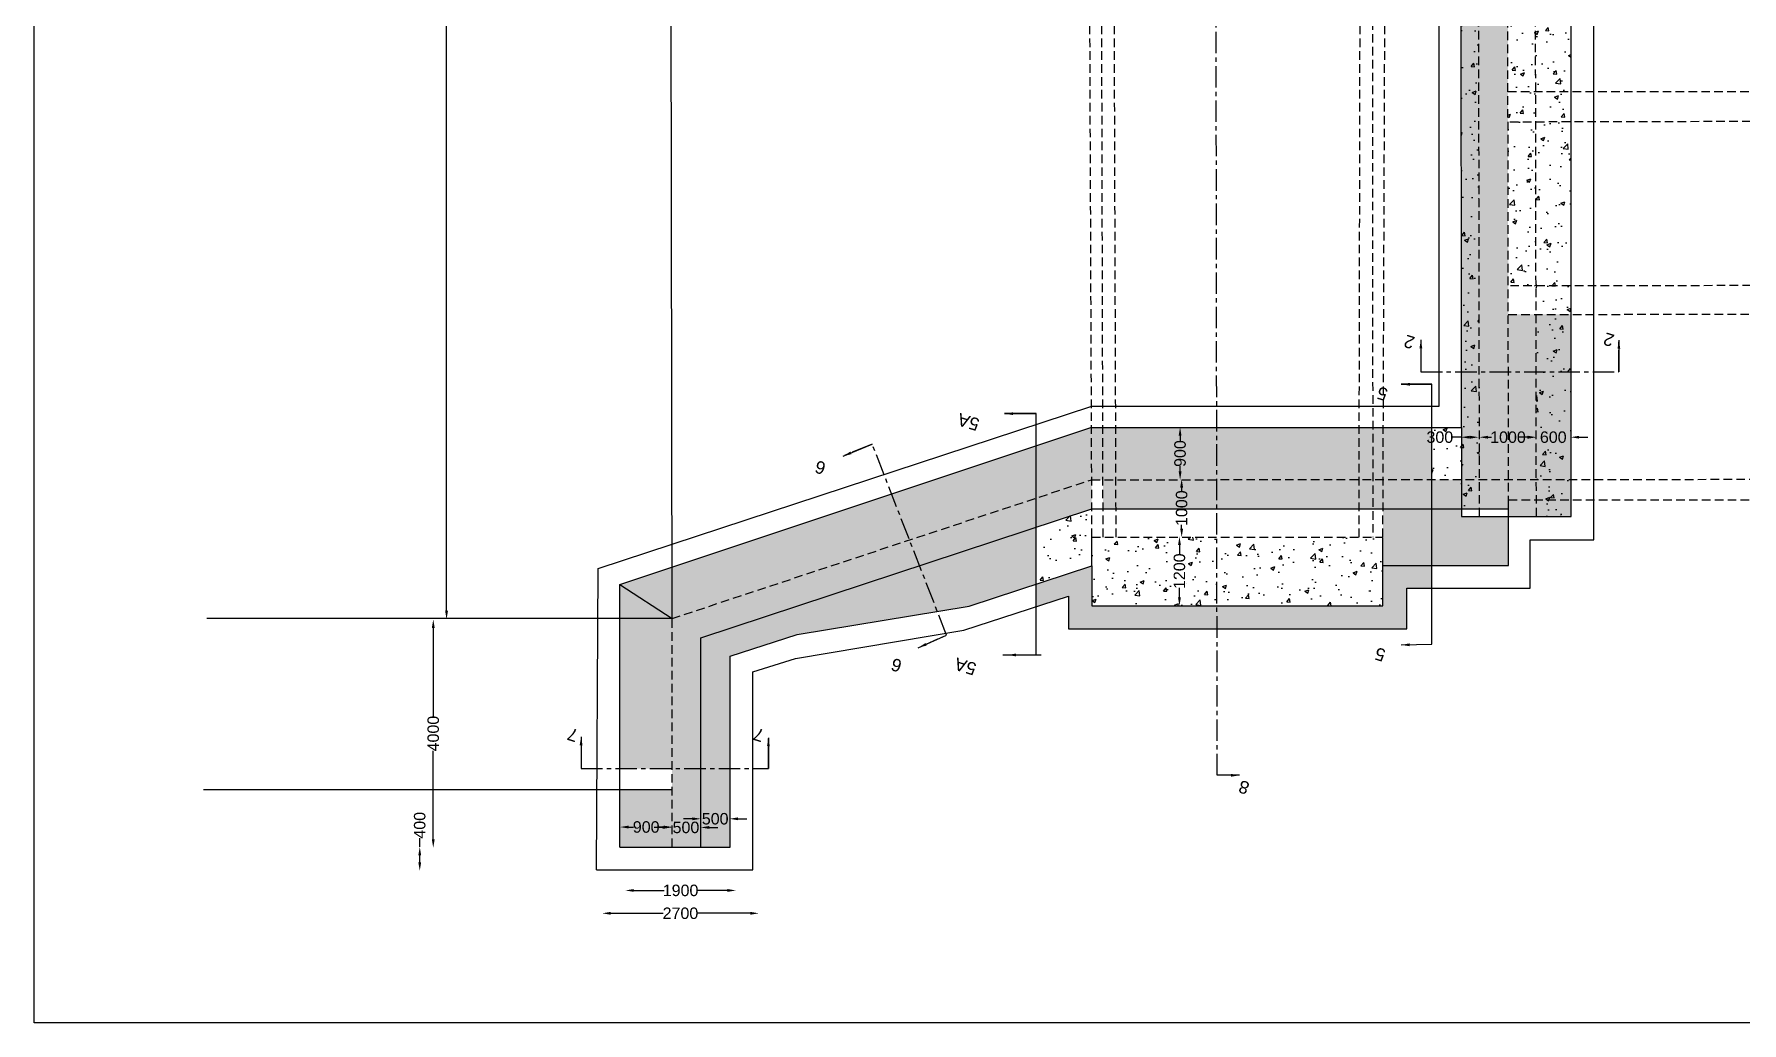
# Model space of a CAD drawing. Header units: millimetres. Extents: x 3621 to 101772, y 3733 to 84143.
# Drawn here: x 3621 to 33418, y 3746 to 20997 of the extents above; entities that cross this region are included whole.
import ezdxf

# ---------------------------------------------------------------- set-up
doc = ezdxf.new("R2010")
doc.units = ezdxf.units.MM
doc.header["$MEASUREMENT"] = 0
doc.linetypes.add('CENTER', pattern=[2, 1.25, -0.25, 0.25, -0.25])
doc.linetypes.add('DASHED', pattern=[0.75, 0.5, -0.25])
for name, color, linetype in [('DIM', 7, 'Continuous'), ('DWG', 7, 'Continuous'), ('TXT', 7, 'Continuous'), ('TXT @ 1', 7, 'Continuous')]:
    doc.layers.add(name, color=color, linetype=linetype)
doc.styles.add('Notes', font='arial.ttf')
doc.styles.get("Standard").update_dxf_attribs({"font": 'arial.ttf'})
doc.dimstyles.new('Civil', dxfattribs={"dimtxt": 200, "dimasz": 150, "dimexe": 0.1, "dimexo": 0.0625, "dimgap": 0.09, "dimtad": 0, "dimdec": 0, "dimzin": 12, "dimdsep": 46, "dimtxsty": 'Standard', "dimcen": 0.1, "dimse1": 1, "dimse2": 1, "dimadec": 0, "dimazin": 2, "dimtfac": 1, "dimtdec": 0, "dimtofl": 0, "dimtmove": 0, "dimatfit": 3, "dimfxl": 1, "dimfrac": 1, "dimtolj": 1, "dimtzin": 0, "dimarcsym": 0})

# ---------------------------------------------------------------- blocks, each defined once
blk = doc.blocks.new('*D117')
at = {"layer": 'Defpoints', "color": 0, "ltscale": 100, "transparency": 16777216}
for p in [(28518, 14011), (28826, 14011), (28518, 13964)]:
    blk.add_point(p, dxfattribs=at)
at = {"layer": 'DIM', "color": 0, "lineweight": -2, "ltscale": 100, "transparency": 16777216}
for p, q in [((28518, 13964), (28368, 13964)), ((28676, 13964), (28668, 13964))]:
    blk.add_line(p, q, dxfattribs=at)
at = {"layer": 'DIM', "color": 0, "ltscale": 100, "transparency": 16777216}
for points in [[(28668, 13989), (28668, 13939), (28518, 13964)], [(28676, 13989), (28676, 13939), (28826, 13964)]]:
    blk.add_solid(points, dxfattribs=at)
at = {"layer": 'DIM', "color": 0, "ltscale": 100, "transparency": 16777216, "insert": (28148, 13964), "char_height": 200, "attachment_point": 5}
blk.add_mtext('\\A1;300', dxfattribs=at)
blk = doc.blocks.new('*D118')
at = {"layer": 'Defpoints', "color": 0, "ltscale": 100, "transparency": 16777216}
for p in [(28838, 13953), (29836, 13964), (29836, 13953)]:
    blk.add_point(p, dxfattribs=at)
at = {"layer": 'DIM', "color": 0, "lineweight": -2, "ltscale": 100, "transparency": 16777216}
for p, q in [((28988, 13964), (29048, 13964)), ((29686, 13964), (29626, 13964))]:
    blk.add_line(p, q, dxfattribs=at)
at = {"layer": 'DIM', "color": 0, "ltscale": 100, "transparency": 16777216}
for points in [[(28988, 13989), (28988, 13939), (28838, 13964)], [(29686, 13989), (29686, 13939), (29836, 13964)]]:
    blk.add_solid(points, dxfattribs=at)
at = {"layer": 'DIM', "color": 0, "ltscale": 100, "transparency": 16777216, "insert": (29337, 13964), "char_height": 200, "attachment_point": 5}
blk.add_mtext('\\A1;1000', dxfattribs=at)
blk = doc.blocks.new('*D119')
at = {"layer": 'Defpoints', "color": 0, "ltscale": 100, "transparency": 16777216}
for p in [(29825, 13964), (30429, 13964), (30429, 13964)]:
    blk.add_point(p, dxfattribs=at)
at = {"layer": 'DIM', "color": 0, "lineweight": -2, "ltscale": 100, "transparency": 16777216}
for p, q in [((29675, 13964), (29525, 13964)), ((30579, 13964), (30729, 13964))]:
    blk.add_line(p, q, dxfattribs=at)
at = {"layer": 'DIM', "color": 0, "ltscale": 100, "transparency": 16777216}
for points in [[(29675, 13989), (29675, 13939), (29825, 13964)], [(30579, 13989), (30579, 13939), (30429, 13964)]]:
    blk.add_solid(points, dxfattribs=at)
at = {"layer": 'DIM', "color": 0, "ltscale": 100, "transparency": 16777216, "insert": (30127, 13964), "char_height": 200, "attachment_point": 5}
blk.add_mtext('\\A1;600', dxfattribs=at)
blk = doc.blocks.new('*D120')
at = {"layer": 'Defpoints', "color": 0, "ltscale": 100, "transparency": 16777216}
for p in [(23605, 12232), (23678, 12232), (23678, 11019)]:
    blk.add_point(p, dxfattribs=at)
at = {"layer": 'DIM', "color": 0, "lineweight": -2, "ltscale": 100, "transparency": 16777216}
for p, q in [((23605, 12082), (23605, 11915)), ((23605, 11169), (23605, 11337))]:
    blk.add_line(p, q, dxfattribs=at)
at = {"layer": 'DIM', "color": 0, "ltscale": 100, "transparency": 16777216}
for points in [[(23580, 12082), (23630, 12082), (23605, 12232)], [(23580, 11169), (23630, 11169), (23605, 11019)]]:
    blk.add_solid(points, dxfattribs=at)
at = {"layer": 'DIM', "color": 0, "ltscale": 100, "transparency": 16777216, "insert": (23605, 11626), "char_height": 200, "attachment_point": 5, "rotation": 90}
blk.add_mtext('\\A1;1200', dxfattribs=at)
blk = doc.blocks.new('*D121')
at = {"layer": 'Defpoints', "color": 0, "ltscale": 100, "transparency": 16777216}
for p in [(23609, 13236), (23643, 13236), (23609, 12217)]:
    blk.add_point(p, dxfattribs=at)
at = {"layer": 'DIM', "color": 0, "lineweight": -2, "ltscale": 100, "transparency": 16777216}
for p, q in [((23643, 13086), (23643, 13015)), ((23643, 12367), (23643, 12437))]:
    blk.add_line(p, q, dxfattribs=at)
at = {"layer": 'DIM', "color": 0, "ltscale": 100, "transparency": 16777216}
for points in [[(23618, 13086), (23668, 13086), (23643, 13236)], [(23618, 12367), (23668, 12367), (23643, 12217)]]:
    blk.add_solid(points, dxfattribs=at)
at = {"layer": 'DIM', "color": 0, "ltscale": 100, "transparency": 16777216, "insert": (23643, 12726), "char_height": 200, "attachment_point": 5, "rotation": 90}
blk.add_mtext('\\A1;1000', dxfattribs=at)
blk = doc.blocks.new('*D122')
at = {"layer": 'Defpoints', "color": 0, "ltscale": 100, "transparency": 16777216}
for p in [(23616, 14140), (23650, 14140), (23650, 13218)]:
    blk.add_point(p, dxfattribs=at)
at = {"layer": 'DIM', "color": 0, "lineweight": -2, "ltscale": 100, "transparency": 16777216}
for p, q in [((23616, 13990), (23616, 13899)), ((23616, 13368), (23616, 13458))]:
    blk.add_line(p, q, dxfattribs=at)
at = {"layer": 'DIM', "color": 0, "ltscale": 100, "transparency": 16777216}
for points in [[(23591, 13990), (23641, 13990), (23616, 14140)], [(23591, 13368), (23641, 13368), (23616, 13218)]]:
    blk.add_solid(points, dxfattribs=at)
at = {"layer": 'DIM', "color": 0, "ltscale": 100, "transparency": 16777216, "insert": (23616, 13679), "char_height": 200, "attachment_point": 5, "rotation": 90}
blk.add_mtext('\\A1;900', dxfattribs=at)
blk = doc.blocks.new('*D123')
at = {"layer": 'Defpoints', "color": 0, "ltscale": 100, "transparency": 16777216}
for p in [(13531, 5657), (16266, 5657), (16266, 5657)]:
    blk.add_point(p, dxfattribs=at)
at = {"layer": 'DIM', "color": 0, "lineweight": -2, "ltscale": 100, "transparency": 16777216}
for p, q in [((13681, 5657), (14598, 5657)), ((16116, 5657), (15198, 5657))]:
    blk.add_line(p, q, dxfattribs=at)
at = {"layer": 'DIM', "color": 0, "ltscale": 100, "transparency": 16777216}
for points in [[(13681, 5682), (13681, 5632), (13531, 5657)], [(16116, 5682), (16116, 5632), (16266, 5657)]]:
    blk.add_solid(points, dxfattribs=at)
at = {"layer": 'DIM', "color": 0, "ltscale": 100, "transparency": 16777216, "insert": (14898, 5657), "char_height": 200, "attachment_point": 5}
blk.add_mtext('\\A1;2700', dxfattribs=at)
blk = doc.blocks.new('*D124')
at = {"layer": 'Defpoints', "color": 0, "ltscale": 100, "transparency": 16777216}
for p in [(13934, 6048), (15866, 6056), (15866, 6048)]:
    blk.add_point(p, dxfattribs=at)
at = {"layer": 'DIM', "color": 0, "lineweight": -2, "ltscale": 100, "transparency": 16777216}
for p, q in [((14084, 6056), (14611, 6056)), ((15716, 6056), (15189, 6056))]:
    blk.add_line(p, q, dxfattribs=at)
at = {"layer": 'DIM', "color": 0, "ltscale": 100, "transparency": 16777216}
for points in [[(14084, 6081), (14084, 6031), (13934, 6056)], [(15716, 6081), (15716, 6031), (15866, 6056)]]:
    blk.add_solid(points, dxfattribs=at)
at = {"layer": 'DIM', "color": 0, "ltscale": 100, "transparency": 16777216, "insert": (14900, 6056), "char_height": 200, "attachment_point": 5}
blk.add_mtext('\\A1;1900', dxfattribs=at)
blk = doc.blocks.new('*D125')
at = {"layer": 'Defpoints', "color": 0, "ltscale": 100, "transparency": 16777216}
for p in [(14757, 7162), (13844, 7137), (14757, 7137)]:
    blk.add_point(p, dxfattribs=at)
at = {"layer": 'DIM', "color": 0, "lineweight": -2, "ltscale": 100, "transparency": 16777216}
for p, q in [((13994, 7162), (14080, 7162)), ((14607, 7162), (14521, 7162))]:
    blk.add_line(p, q, dxfattribs=at)
at = {"layer": 'DIM', "color": 0, "ltscale": 100, "transparency": 16777216}
for points in [[(13994, 7187), (13994, 7137), (13844, 7162)], [(14607, 7187), (14607, 7137), (14757, 7162)]]:
    blk.add_solid(points, dxfattribs=at)
at = {"layer": 'DIM', "color": 0, "ltscale": 100, "transparency": 16777216, "insert": (14300, 7162), "char_height": 200, "attachment_point": 5}
blk.add_mtext('\\A1;900', dxfattribs=at)
blk = doc.blocks.new('*D126')
at = {"layer": 'Defpoints', "color": 0, "ltscale": 100, "transparency": 16777216}
for p in [(14738, 7166), (15250, 7166), (15250, 7155)]:
    blk.add_point(p, dxfattribs=at)
at = {"layer": 'DIM', "color": 0, "lineweight": -2, "ltscale": 100, "transparency": 16777216}
for p, q in [((14588, 7155), (14438, 7155)), ((15400, 7155), (15550, 7155))]:
    blk.add_line(p, q, dxfattribs=at)
at = {"layer": 'DIM', "color": 0, "ltscale": 100, "transparency": 16777216}
for points in [[(14588, 7180), (14588, 7130), (14738, 7155)], [(15400, 7180), (15400, 7130), (15250, 7155)]]:
    blk.add_solid(points, dxfattribs=at)
at = {"layer": 'DIM', "color": 0, "ltscale": 100, "transparency": 16777216, "insert": (14994, 7155), "char_height": 200, "attachment_point": 5}
blk.add_mtext('\\A1;500', dxfattribs=at)
blk = doc.blocks.new('*D127')
at = {"layer": 'Defpoints', "color": 0, "ltscale": 100, "transparency": 16777216}
for p in [(15254, 7273), (15754, 7306), (15754, 7273)]:
    blk.add_point(p, dxfattribs=at)
at = {"layer": 'DIM', "color": 0, "lineweight": -2, "ltscale": 100, "transparency": 16777216}
for p, q in [((15104, 7306), (14954, 7306)), ((15904, 7306), (16054, 7306))]:
    blk.add_line(p, q, dxfattribs=at)
at = {"layer": 'DIM', "color": 0, "ltscale": 100, "transparency": 16777216}
for points in [[(15104, 7331), (15104, 7281), (15254, 7306)], [(15904, 7331), (15904, 7281), (15754, 7306)]]:
    blk.add_solid(points, dxfattribs=at)
at = {"layer": 'DIM', "color": 0, "ltscale": 100, "transparency": 16777216, "insert": (15504, 7306), "char_height": 200, "attachment_point": 5}
blk.add_mtext('\\A1;500', dxfattribs=at)
blk = doc.blocks.new('*D128')
at = {"layer": 'Defpoints', "color": 0, "ltscale": 100, "transparency": 16777216}
for p in [(10349, 6818), (10587, 6818), (10587, 6399)]:
    blk.add_point(p, dxfattribs=at)
at = {"layer": 'DIM', "color": 0, "lineweight": -2, "ltscale": 100, "transparency": 16777216}
for p, q in [((10349, 6818), (10349, 6968)), ((10349, 6549), (10349, 6668))]:
    blk.add_line(p, q, dxfattribs=at)
at = {"layer": 'DIM', "color": 0, "ltscale": 100, "transparency": 16777216}
for points in [[(10324, 6668), (10374, 6668), (10349, 6818)], [(10324, 6549), (10374, 6549), (10349, 6399)]]:
    blk.add_solid(points, dxfattribs=at)
at = {"layer": 'DIM', "color": 0, "ltscale": 100, "transparency": 16777216, "insert": (10349, 7193), "char_height": 200, "attachment_point": 5, "rotation": 90}
blk.add_mtext('\\A1;400', dxfattribs=at)
blk = doc.blocks.new('*D129')
at = {"layer": 'Defpoints', "color": 0, "ltscale": 100, "transparency": 16777216}
for p in [(10585, 10787), (10587, 10787), (10587, 6799)]:
    blk.add_point(p, dxfattribs=at)
at = {"layer": 'DIM', "color": 0, "lineweight": -2, "ltscale": 100, "transparency": 16777216}
for p, q in [((10585, 10637), (10585, 9095)), ((10585, 6949), (10585, 8491))]:
    blk.add_line(p, q, dxfattribs=at)
at = {"layer": 'DIM', "color": 0, "ltscale": 100, "transparency": 16777216}
for points in [[(10560, 10637), (10610, 10637), (10585, 10787)], [(10560, 6949), (10610, 6949), (10585, 6799)]]:
    blk.add_solid(points, dxfattribs=at)
at = {"layer": 'DIM', "color": 0, "ltscale": 100, "transparency": 16777216, "insert": (10585, 8793), "char_height": 200, "attachment_point": 5, "rotation": 90}
blk.add_mtext('\\A1;4000', dxfattribs=at)
blk = doc.blocks.new('*D130')
at = {"layer": 'Defpoints', "color": 0, "ltscale": 100, "transparency": 16777216}
for p in [(10595, 35708), (10817, 35708), (10595, 10787)]:
    blk.add_point(p, dxfattribs=at)
at = {"layer": 'DIM', "color": 0, "lineweight": -2, "ltscale": 100, "transparency": 16777216}
for p, q in [((10817, 35558), (10817, 23625)), ((10817, 10937), (10817, 22870))]:
    blk.add_line(p, q, dxfattribs=at)
at = {"layer": 'DIM', "color": 0, "ltscale": 100, "transparency": 16777216}
for points in [[(10792, 35558), (10842, 35558), (10817, 35708)], [(10792, 10937), (10842, 10937), (10817, 10787)]]:
    blk.add_solid(points, dxfattribs=at)
at = {"layer": 'DIM', "color": 0, "ltscale": 100, "transparency": 16777216, "insert": (10817, 23247), "char_height": 200, "attachment_point": 5, "rotation": 90}
blk.add_mtext('\\A1;25000', dxfattribs=at)

msp = doc.modelspace()

# ---------------------------------------------------------------- hatches: boundary and pattern name
at = {"layer": 'DWG', "ltscale": 300}
h = msp.add_hatch(dxfattribs=at)
h.set_pattern_fill('AR-CONC', color=256, scale=100)
h.paths.add_polyline_path([(14751, 7812.6), (13842.6, 7812.6), (13842.6, 6812.4), (14751, 6812.4)])
h.paths.add_polyline_path([(15255.1, 8181), (14751, 8181), (14751, 6812.4), (15255.1, 6812.4)])
h.paths.add_polyline_path([(15766.6, 8181), (15255.1, 8181), (15255.1, 6812.4), (15766.6, 6812.4)])
h.paths.add_polyline_path([(15766.6, 10142.6), (16935.4, 10522.5), (19380.8, 10923.1), (19069.2, 11723.5), (15255.1, 10464.4), (15255.1, 8181), (15766.6, 8181)])
h.paths.add_polyline_path([(15255.1, 10464.4), (19069.2, 11723.5), (18894.7, 12171.5), (14751, 10801.5), (14751, 8181), (15255.1, 8181)])
h.paths.add_polyline_path([(14751, 10801.5), (13842.6, 10801.5), (13842.6, 8181), (14751, 8181)])
h.paths.add_polyline_path([(13842.6, 11396), (13842.6, 10801.5), (14751, 10801.5)])
h.paths.add_polyline_path([(14749.6, 11698.1), (13842.6, 11396), (14751, 10801.5)])
h.paths.add_polyline_path([(18894.7, 12171.5), (18582.1, 12974.5), (14749.6, 11698.1), (14751, 10801.5)])
h.paths.add_polyline_path([(21106.3, 12396), (19069.2, 11723.5), (19380.8, 10923.1), (19935.8, 11014.1), (21106.3, 11400.6)])
h.paths.add_polyline_path([(21106.3, 12396), (21106.3, 12902.7), (18894.7, 12171.5), (19069.2, 11723.5)])
h.paths.add_polyline_path([(21106.3, 12902.7), (21106.3, 13815.2), (18582.1, 12974.5), (18894.7, 12171.5)])
h.paths.add_polyline_path([(22070.4, 14133), (22060.5, 14133), (21106.3, 13815.2), (21106.3, 12902.7), (22074, 13222.7)])
h.paths.add_polyline_path([(22074, 13222), (22072, 13222), (21106.3, 12902.7), (21106.3, 12396), (22076, 12716.1)])
h.paths.add_polyline_path([(22078, 12222.9), (22076, 12716.1), (22075.9, 12716.1), (21106.3, 12396), (21106.3, 11400.6), (22078, 11721.5)], flags=16)
h.paths.add_polyline_path([(22271.1, 12716.1), (22076, 12716.1), (22078, 12222.9), (22272.4, 12222.9)], flags=16)
h.paths.add_polyline_path([(22267.6, 14133), (22070.4, 14133), (22074, 13222), (22269.8, 13222.1)])
h.paths.add_polyline_path([(22493, 14133), (22267.6, 14133), (22269.8, 13222.1), (22496, 13222.3)])
h.paths.add_polyline_path([(22496, 13222.3), (22269.8, 13222.1), (22271.1, 12716.1), (22497.7, 12716.1)])
h.paths.add_polyline_path([(22497.7, 12716.1), (22271.1, 12716.1), (22272.4, 12222.9), (22499.4, 12222.9)], flags=16)
h.paths.add_polyline_path([(24258, 12222.9), (22078, 12222.9), (22078, 11721.5), (22078, 11023.6), (24259.7, 11023.6)], flags=16)
h.paths.add_polyline_path([(24257.3, 12716.1), (22497.7, 12716.1), (22499.4, 12222.9), (24258, 12222.9)], flags=16)
h.paths.add_polyline_path([(24256.6, 13223.5), (22496, 13222.3), (22497.7, 12716.1), (24257.3, 12716.1)])
h.paths.add_polyline_path([(24255.3, 14133), (22493, 14133), (22496, 13222.3), (24256.6, 13223.5)])
h.paths.add_polyline_path([(26742.1, 14133), (24255.3, 14133), (24256.6, 13223.5), (26740.3, 13225.2)])
h.paths.add_polyline_path([(26740.3, 13225.2), (24256.6, 13223.5), (24257.3, 12716.1), (26739.4, 12716.1)])
h.paths.add_polyline_path([(26739.4, 12716.1), (24257.3, 12716.1), (24258, 12222.9), (26738.4, 12222.9)], flags=16)
h.paths.add_polyline_path([(27154.7, 12222.9), (24258, 12222.9), (24259.7, 11023.6), (27154.7, 11023.6)], flags=16)
h.paths.add_polyline_path([(28006.5, 12716.1), (22075.9, 12716.1), (21106.3, 12396), (21106.3, 11008.7), (21668.7, 11190.9), (21668.7, 10622.3), (27571.7, 10622.3), (27571.7, 11327.5), (28006.5, 11327.5)])
h.paths.add_polyline_path([(29346.5, 12581), (28527, 12581), (28527, 12716.1), (28006.5, 12716.1), (28006.5, 11727.2), (29346.5, 11727.2)])
h.paths.add_polyline_path([(28527, 13226.5), (28006.5, 13226.1), (28006.5, 12716.1), (28527, 12716.1)])
h.paths.add_polyline_path([(28006.5, 13226.1), (27158.4, 13225.5), (27156.5, 12716.1), (28006.5, 12716.1)])
h.paths.add_polyline_path([(28006.5, 14133), (27161.8, 14133), (27158.4, 13225.5), (28006.5, 13226.1)])
h.paths.add_polyline_path([(26976.5, 14133), (26742.1, 14133), (26740.3, 13225.2), (26977.1, 13225.4)])
h.paths.add_polyline_path([(27161.8, 14133), (26976.5, 14133), (26977.1, 13225.4), (27158.4, 13225.5)])
h.paths.add_polyline_path([(26977.1, 13225.4), (26740.3, 13225.2), (26739.4, 12716.1), (26977.4, 12716.1)])
h.paths.add_polyline_path([(27158.4, 13225.5), (26977.1, 13225.4), (26977.4, 12716.1), (27156.5, 12716.1)])
h.paths.add_polyline_path([(27156.5, 12716.1), (26977.4, 12716.1), (26977.7, 12222.9), (27154.7, 12222.9)], flags=16)
h.paths.add_polyline_path([(26977.4, 12716.1), (26739.4, 12716.1), (26738.4, 12222.9), (26977.7, 12222.9)], flags=16)
h.paths.add_polyline_path([(29345.9, 13227.1), (28839.2, 13226.7), (28839.9, 12716.1), (29346.5, 12716.1), (29346.5, 12790.7)])
h.paths.add_polyline_path([(29343.4, 15105.5), (28836.6, 15105.5), (28839.2, 13226.7), (29345.9, 13227.1)])
h.paths.add_polyline_path([(29828.6, 15105.5), (29343.4, 15105.5), (29345.9, 13227.1), (29831.6, 13227.4)])
h.paths.add_polyline_path([(30437.5, 15105.5), (29828.6, 15105.5), (29831.6, 13227.4), (30437.5, 13227.8)])
h.paths.add_polyline_path([(30437.5, 13227.8), (29831.6, 13227.4), (29832.2, 12872.1), (30437.5, 12872.3)])
h.paths.add_polyline_path([(30437.5, 12872.3), (29832.2, 12872.1), (29832.7, 12581), (30437.5, 12581)])
h.paths.add_polyline_path([(29832.2, 12872.1), (29346.4, 12871.9), (29346.5, 12790.7), (29346.5, 12581), (29832.7, 12581)])
h.paths.add_polyline_path([(29831.6, 13227.4), (29345.9, 13227.1), (29346.4, 12871.9), (29832.2, 12872.1)])
h.paths.add_polyline_path([(28839.2, 13226.7), (28527, 13226.5), (28527, 12716.1), (28839.9, 12716.1)])
h.paths.add_polyline_path([(28836.6, 15105.5), (28526.3, 15105.5), (28527, 14133), (28527, 13226.5), (28839.2, 13226.7)])
h.paths.add_polyline_path([(28825.4, 23250.6), (28520.2, 23250.3, -0.0166996), (28520.3, 23161.7), (28526.3, 15105.5), (28836.6, 15105.5)])
h.paths.add_polyline_path([(29332.4, 23251.1), (28825.4, 23250.6), (28836.6, 15105.5), (29343.4, 15105.5)])
h.paths.add_polyline_path([(29826.9, 16106.6), (29342, 16106), (29343.4, 15105.5), (29828.6, 15105.5)])
h.paths.add_polyline_path([(30437.5, 16107.3), (29826.9, 16106.6), (29828.6, 15105.5), (30437.5, 15105.5)])
h = msp.add_hatch(dxfattribs=at)
h.set_pattern_fill('AR-CONC', color=256, scale=100)
h.paths.add_polyline_path([(24242.2, 23246.4), (22462.5, 23244.7), (22464.1, 22751.8), (24242.9, 22751.8)])
h.paths.add_polyline_path([(22034.2, 23244.3), (21538.5, 23243.8), (21575.5, 23073.6), (21781.8, 22814.5), (22036.1, 22759.2)])
h.paths.add_polyline_path([(22244.7, 23244.5), (22034.2, 23244.3), (22036.1, 22759.2), (22070, 22751.8), (22246, 22751.8)])
h.paths.add_polyline_path([(22462.5, 23244.7), (22244.7, 23244.5), (22246, 22751.8), (22464.1, 22751.8)])
h.paths.add_polyline_path([(22464.1, 22751.8), (22246, 22751.8), (22248.1, 21899.1), (22467, 21899.1)])
h.paths.add_polyline_path([(22246, 22751.8), (22070, 22751.8), (22052.9, 21899.1), (22248.1, 21899.1)])
h.paths.add_polyline_path([(24242.9, 22751.8), (22464.1, 22751.8), (22467, 21899.1), (24244.1, 21899.1)])
h.paths.add_polyline_path([(26759, 22751.8), (24242.9, 22751.8), (24244.1, 21899.1), (26757.4, 21899.1)])
h.paths.add_polyline_path([(26760, 23248.7), (24242.2, 23246.4), (24242.9, 22751.8), (26759, 22751.8)])
h.paths.add_polyline_path([(28520.3, 23161.7), (28520.2, 23250.3), (27681.4, 23249.6, -0.3083538), (27300.1, 22751.8), (27193.7, 22751.8), (27190.6, 21899.1), (27432.7, 21899.1, 0.3528571)])
h.paths.add_polyline_path([(27681.4, 23249.6), (27195.6, 23249.1), (27193.7, 22751.8), (27300.1, 22751.8, 0.3083538)], flags=17)
h.paths.add_polyline_path([(27195.6, 23249.1), (26970.7, 23248.9), (26971, 22751.8), (27193.7, 22751.8)])
h.paths.add_polyline_path([(26970.7, 23248.9), (26760, 23248.7), (26759, 22751.8), (26971, 22751.8)])
h.paths.add_polyline_path([(28825.4, 23250.6), (28520.2, 23250.3, -0.0166996), (28520.3, 23161.7), (28527, 14133), (28527, 12581), (28840.1, 12581)])
h = msp.add_hatch(dxfattribs=at)
h.set_pattern_fill('AR-CONC', color=256, scale=100)
h.paths.add_polyline_path([(30437.5, 22885.5), (29815.8, 22885), (29820.6, 19995.1), (30437.5, 19995.3)])
h.paths.add_polyline_path([(29815.8, 22885), (29332.8, 22884.5), (29336.8, 19994.9), (29820.6, 19995.1)])
h.paths.add_polyline_path([(30437.5, 19995.3), (29820.6, 19995.1), (29821.4, 19464), (30437.5, 19465.4)])
h.paths.add_polyline_path([(29820.6, 19995.1), (29336.8, 19994.9), (29337.5, 19462.8), (29821.4, 19464)])
h.paths.add_polyline_path([(30437.5, 19465.4), (29821.4, 19464), (29832.7, 12581), (30437.5, 12581)])
h.paths.add_polyline_path([(29821.4, 19464), (29337.5, 19462.8), (29341.3, 16604.1), (29826.1, 16604.7)])
h = msp.add_hatch(dxfattribs=at)
h.set_pattern_fill('AR-CONC', color=256, scale=100)
h.paths.add_polyline_path([(28527, 14133), (28006.5, 14133), (28006.5, 13226.1), (28527, 13226.5)])
h = msp.add_hatch(dxfattribs=at)
h.set_pattern_fill('AR-CONC', color=256, scale=100)
h.paths.add_polyline_path([(22078, 12222.9), (22076, 12716.1), (22075.9, 12716.1), (21106.3, 12396), (21106.3, 11400.6), (22078, 11721.5)])
h.paths.add_polyline_path([(24258, 12222.9), (22078, 12222.9), (22078, 11721.5), (22078, 11023.6), (24259.7, 11023.6)])
h = msp.add_hatch(dxfattribs=at)
h.set_pattern_fill('AR-CONC', color=256, scale=100)
h.paths.add_polyline_path([(27154.7, 12222.9), (24258, 12222.9), (24259.7, 11023.6), (27154.7, 11023.6)])

# ---------------------------------------------------------------- linework, layer by layer
at = {"ltscale": 100}
msp.add_lwpolyline([(101771.4, 3745.9), (3621.1, 3745.9), (3621.1, 68546.1), (101771.4, 68546.1)], close=True, dxfattribs=at)
at = {"layer": 'DWG', "ltscale": 300}
for points in [[(14751, 10801.5), (14707.5, 39649.3)], [(13433.7, 6415.9), (13461.9, 11675.1), (22075.8, 14506.6), (28137.4, 14506.6), (28137.4, 21503.7), (20306.1, 21503.7), (20306.1, 23311.6)], [(13433.7, 6415.9), (16160.1, 6415.9), (16160.1, 9870.4), (16906.9, 10106), (19842.1, 10599.1), (21668.7, 11190.9), (21668.7, 10622.3), (27571.7, 10622.3), (27571.7, 11327.5), (29723.7, 11327.5), (29723.7, 12173.3), (30836.6, 12173.3), (30836.6, 23257.4)], [(13842.6, 6812.4), (13842.6, 11396), (22060.5, 14133), (28527, 14133), (28527, 12581), (30437.5, 12581), (30437.5, 23352)], [(28527, 14133), (28520.2, 23250.3)], [(27474.1, 10339.9), (28006.5, 10350.5), (28006.5, 14888), (27475.6, 14888)], [(20521.9, 10164.9), (21106.3, 10164.9), (21106.3, 14375.4), (20552.6, 14375.4)], [(15255.1, 6812.4), (15255.1, 10464.4), (22075.9, 12716.1), (29346.5, 12716.1)], [(27154.7, 11727.2), (29346.5, 11727.2), (29346.5, 12790.7)], [(22078, 11721.5), (22078, 12222.9)], [(13842.6, 6812.4), (15766.6, 6812.4), (15766.6, 10142.6), (16935.4, 10522.5), (19935.8, 11014.1), (22078, 11721.5), (22078, 11023.6), (27154.7, 11023.6), (27154.7, 12209.9)], [(13842.6, 11396), (14751, 10801.5), (6631.7, 10801.5)], [(14751, 7812.6), (6575.7, 7812.6)]]:
    msp.add_lwpolyline(points, dxfattribs=at)
at = {"layer": 'DWG', "linetype": 'CENTER', "ltscale": 300}
for points in [[(24655, 8065.4), (24264, 8065.4), (24221.3, 37794.4)], [(27816.7, 15664.3), (27816.7, 15105.5), (31272.5, 15105.5), (31272.5, 15656.5)], [(19047, 10290.3), (19540.7, 10512.6), (18243.9, 13843), (17735.9, 13634.9)], [(13164.8, 8739.2), (13164.8, 8181), (16432.6, 8181), (16432.6, 8720.3)]]:
    msp.add_lwpolyline(points, dxfattribs=at)
at = {"layer": 'DWG', "linetype": 'DASHED', "ltscale": 300}
for points in [[(29832.7, 12581), (29797.8, 33917.1)], [(22078, 12222.9), (22033.6, 23382.9)], [(22272.4, 12222.9), (22244.5, 23322.5)], [(22499.4, 12222.9), (22462.2, 23328.4)], [(26738.4, 12222.9), (26760, 23248.7)], [(26970.7, 23248.9), (26977.7, 12222.9)], [(27154.7, 12222.9), (27195.6, 23249.1)], [(28840.1, 12581), (28825.4, 23250.6)], [(29346.5, 12790.7), (29332.4, 23251.1)], [(29336.8, 19994.9), (56296.1, 20003.6)], [(56297.1, 19524.7), (29337.5, 19462.8)], [(56303.3, 16638.6), (29341.3, 16604.1)], [(29342, 16106), (56304.4, 16138.8)], [(14751, 6812.4), (14751, 10801.5), (22072, 13222), (58051.5, 13247), (64175, 10813.5), (64175, 6013.5)], [(29346.4, 12871.9), (56311.4, 12881.3)], [(22078, 12222.9), (27154.7, 12222.9)]]:
    msp.add_lwpolyline(points, dxfattribs=at)

# ---------------------------------------------------------------- texts
at = {"layer": 'TXT @ 1', "style": 'Notes'}
for s, p in [('2', (27728.4, 15706.2)), ('2', (31208.9, 15745.5)), ('5', (27257.7, 14802.6)), ('5A', (20134.2, 14278.5)), ('6', (17451.9, 13514.2)), ('5', (27219.8, 10252.2)), ('6', (18780, 10065.6)), ('5A', (20081.1, 10012.8)), ('7', (13131.7, 8850.2)), ('7', (16377.1, 8850.2)), ('8', (24843.3, 7934.3))]:
    msp.add_text(s, height=220, rotation=162.91013, dxfattribs=at).set_placement(p)

# ---------------------------------------------------------------- dimensions: what is measured, and where the dimension line sits
at = {"layer": 'DIM', "ltscale": 100}
for p1, p2, distance, text, picture, middle in [((10594.6, 10787), (10594.6, 35707.9), -222.7, '25000', '*D130', (10817.2, 23247.4)), ((23650.2, 13217.6), (23650.2, 14139.8), 34.5, '900', '*D122', (23615.8, 13678.7)), ((28826, 14010.6), (28518.3, 14010.6), 46.4, '300', '*D117', (28147.7, 13964.2)), ((28837.7, 13952.6), (29836.4, 13952.6), 11.6, '1000', '*D118', (29337, 13964.2)), ((29824.8, 13964.2), (30428.7, 13964.2), 0, '600', '*D119', (30126.8, 13964.2)), ((23609, 12216.9), (23609, 13235.6), -34.5, '1000', '*D121', (23643.4, 12726.2)), ((23678.2, 11018.8), (23678.2, 12232.5), 73.7, '1200', '*D120', (23604.6, 11625.6)), ((10587.4, 6798.9), (10587.4, 10787), 2.4, '4000', '*D129', (10585, 8792.9)), ((10587.4, 6399.5), (10587.4, 6818.2), 238.7, '400', '*D128', (10348.7, 7193)), ((13843.8, 7136.6), (14756.6, 7136.6), 25.7, '900', '*D125', (14300.2, 7162.4)), ((14738.2, 7166), (15249.8, 7166), -11, '500', '*D126', (14994, 7155)), ((15253.5, 7272.6), (15754.1, 7272.6), 33.1, '500', '*D127', (15503.8, 7305.7)), ((13934, 6048.4), (15866.4, 6048.4), 7.7, '1900', '*D124', (14900.2, 6056)), ((13530.6, 5657), (16265.9, 5657), 0, '2700', '*D123', (14898.3, 5657))]:
    dim = msp.add_aligned_dim(p1=p1, p2=p2, distance=distance, text=text, dimstyle='Civil', dxfattribs=at)
    dim.commit()
    dim.dimension.update_dxf_attribs({"geometry": picture, "text_midpoint": middle})

# ---------------------------------------------------------------- leaders
at = {"layer": 'TXT', "ltscale": 100}
for points in [[(27816.7, 15664.3), (27816.7, 15105.5)], [(31272.5, 15656.5), (31272.5, 15105.5)], [(27475.6, 14888), (28006.5, 14888)], [(20552.6, 14375.4), (21106.3, 14375.4)], [(17735.9, 13634.9), (18243.9, 13843)], [(19047, 10290.3), (19540.7, 10512.6)], [(20602.4, 10164.9), (21192.6, 10164.9)], [(27474.1, 10339.9), (28006.5, 10350.5)], [(13164.8, 8739.2), (13164.8, 8181)], [(16432.6, 8720.3), (16432.6, 8181)], [(24655, 8065.4), (24264, 8065.4)]]:
    msp.add_leader(points, dimstyle='Civil', override={"dimgap": 0.09, "dimtad": 0}, dxfattribs=at)

doc.saveas('drawing.dxf')
